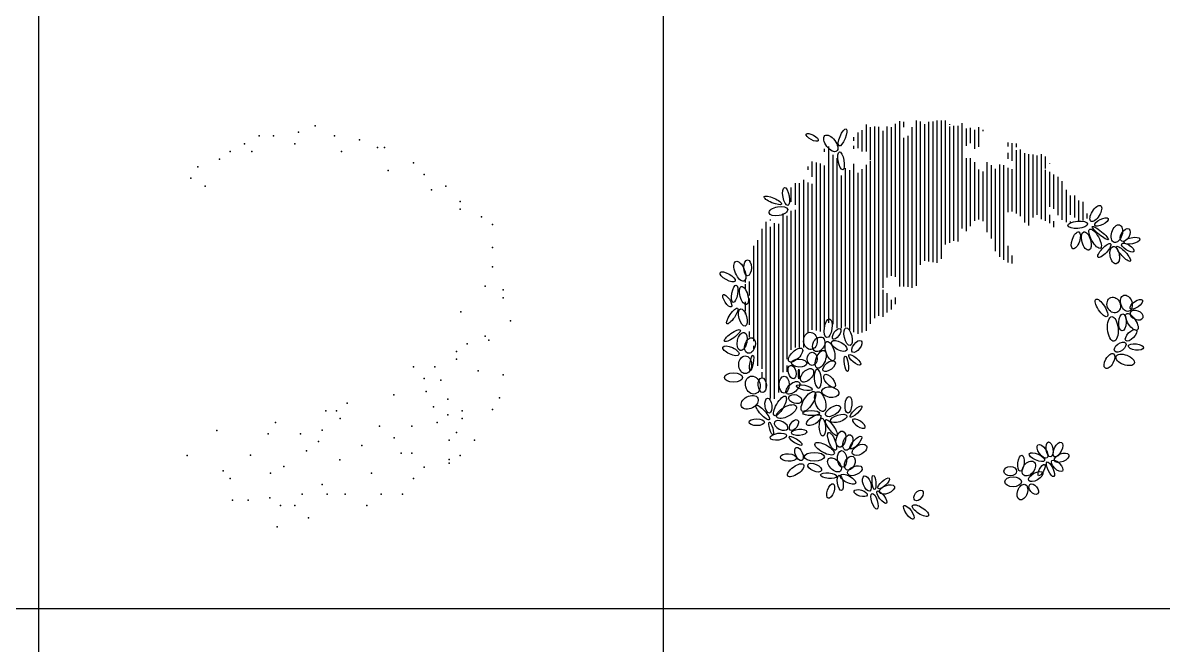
# Model space of a CAD drawing. Header units: millimetres. Extents: x -4017 to 59953, y -688 to 66564.
# Drawn here: x 43862 to 48107, y 16322 to 18640 of the extents above; entities that cross this region are included whole.
import ezdxf

# ---------------------------------------------------------------- set-up
doc = ezdxf.new("R2010")
doc.units = ezdxf.units.MM
doc.layers.add('www.cad-blocks.net', color=7, linetype='Continuous')

# ---------------------------------------------------------------- blocks, each defined once
blk = doc.blocks.new('A$C516926BB')
for p, q in [((46.3795, 38.5194), (46.3795, 0)), ((48.7041, 38.5194), (48.7041, 0)), ((0, 7.0831), (60.3118, 7.0831))]:
    blk.add_line(p, q)
blk = doc.blocks.new('A$C63BA4B3C')
at = {"linetype": 'Continuous'}
for p in [(0.4771, 1.494), (0.2674, 1.4557), (0.3208, 1.4557), (0.4144, 1.47), (0.5481, 1.4557), (0.2139, 1.427), (0.401, 1.427), (0.6417, 1.4414), (0.7085, 1.4127), (0.7352, 1.4127), (0.1203, 1.3697), (0.1604, 1.3984), (0.2406, 1.3984), (0.5748, 1.3984), (0.0401, 1.341), (0.7486, 1.3267), (0.8422, 1.3554), (0.0134, 1.298), (0.8823, 1.3124), (0.0668, 1.2694), (0.909, 1.255), (0.9625, 1.2694), (1.016, 1.212), (1.016, 1.1833), (1.0962, 1.1547), (1.1363, 1.126), (1.1363, 1.04), (1.1363, 0.9683), (1.1095, 0.8967), (1.1764, 0.8823), (1.1764, 0.8536), (1.0193, 0.8012), (1.2031, 0.7676), (1.0427, 0.6816), (1.1095, 0.7103), (1.1229, 0.696), (1.0026, 0.653), (0.8422, 0.5956), (0.9224, 0.5956), (1.0026, 0.6243), (1.0026, 0.6243), (0.8823, 0.5526), (1.0828, 0.5813), (1.1764, 0.5669), (0.9438, 0.547), (0.769, 0.4924), (0.8903, 0.504), (0.9705, 0.4753), (1.163, 0.4809), (0.516, 0.4323), (0.5561, 0.4323), (0.5962, 0.461), (0.917, 0.4467), (1.024, 0.4323), (1.1363, 0.4379), (0.3288, 0.3893), (0.5695, 0.4037), (0.9304, 0.3893), (0.9705, 0.418), (1.024, 0.4037), (0.1101, 0.3589), (0.3021, 0.3463), (0.4224, 0.3463), (0.5026, 0.3607), (0.7165, 0.375), (0.8368, 0.375), (1.0026, 0.3519), (0.4893, 0.3176), (0.6497, 0.3033), (0.77, 0.332), (0.9759, 0.3233), (1.0694, 0.3233), (0, 0.2659), (0.2352, 0.2671), (0.4437, 0.2838), (0.7967, 0.2746), (0.8368, 0.2746), (1.016, 0.2659), (0.3603, 0.2253), (0.5688, 0.2504), (0.8823, 0.2229), (0.9759, 0.2516), (0.9759, 0.2372), (0.1337, 0.2086), (0.1604, 0.1799), (0.3103, 0.2003), (0.6856, 0.2003), (0.8422, 0.1799), (0.5021, 0.1586), (0.1685, 0.1002), (0.2268, 0.1002), (0.3075, 0.1082), (0.4278, 0.1226), (0.5213, 0.1226), (0.5882, 0.1226), (0.7219, 0.1226), (0.8021, 0.1226), (0.3476, 0.0796), (0.401, 0.0796), (0.6684, 0.0796), (0.4521, 0.0334), (0.3353, 0)]:
    blk.add_point(p, dxfattribs=at)
blk = doc.blocks.new('A$C7E4D28E9')
for p, q in [((0.5284, 1.4485), (0.5284, 1.3694)), ((0.5439, 1.47), (0.5439, 1.3686)), ((0.5594, 1.4598), (0.5594, 1.3366)), ((0.5749, 1.4628), (0.5749, 0.7488)), ((0.5905, 1.4612), (0.5905, 0.7577)), ((0.606, 1.4458), (0.606, 0.8614)), ((0.6215, 1.462), (0.6215, 0.9002)), ((0.637, 1.4603), (0.637, 0.9063)), ((0.6525, 1.4724), (0.6525, 0.9024)), ((0.668, 1.4819), (0.668, 0.866)), ((0.6836, 1.4795), (0.6836, 1.4602)), ((0.7146, 1.4594), (0.7146, 0.8613)), ((0.7301, 1.4849), (0.7301, 0.8692)), ((0.7456, 1.4809), (0.7456, 0.9469)), ((0.7612, 1.4713), (0.7612, 0.9619)), ((0.7767, 1.4798), (0.7767, 0.9599)), ((0.7922, 1.4812), (0.7922, 0.9576)), ((0.8077, 1.4849), (0.8077, 0.9546)), ((0.8232, 1.4849), (0.8232, 0.969)), ((0.8387, 1.4849), (0.8387, 1.0227)), ((0.8543, 1.4703), (0.8543, 1.4688)), ((0.8543, 1.4621), (0.8543, 1.0295)), ((0.8698, 1.4649), (0.8698, 1.0371)), ((0.8853, 1.4649), (0.8853, 1.0334)), ((0.9008, 1.4747), (0.9008, 1.0829)), ((0.9163, 1.4542), (0.9163, 1.3905)), ((0.9318, 1.4577), (0.9318, 1.3996)), ((0.9474, 1.4497), (0.9474, 1.3795)), ((0.9629, 1.4598), (0.9629, 1.3864)), ((0.9784, 1.4497), (0.9784, 1.4452)), ((0.4974, 1.4225), (0.4974, 1.4082)), ((0.5129, 1.4395), (0.5129, 1.3817)), ((0.6836, 1.4195), (0.6836, 0.8664)), ((0.6991, 1.4273), (0.6991, 0.8651)), ((1.0715, 1.402), (1.0715, 1.3874)), ((0.3887, 1.3792), (0.3887, 1.3673)), ((0.4043, 1.3883), (0.4043, 0.7306)), ((0.4974, 1.3906), (0.4974, 1.3792)), ((1.0715, 1.3643), (1.0715, 1.3421)), ((1.087, 1.3999), (1.087, 1.3706)), ((1.087, 1.3691), (1.087, 1.3342)), ((1.1025, 1.3989), (1.1025, 1.3856)), ((1.1025, 1.3735), (1.1025, 1.1387)), ((1.118, 1.3761), (1.118, 1.1289)), ((1.1336, 1.3632), (1.1336, 1.1052)), ((1.1491, 1.3592), (1.1491, 1.0933)), ((1.1956, 1.3592), (1.1956, 1.1173)), ((0.3422, 1.3323), (0.3422, 1.2748)), ((0.3577, 1.3278), (0.3577, 0.7022)), ((0.3732, 1.3249), (0.3732, 0.699)), ((0.3887, 1.3169), (0.3887, 0.7133)), ((0.4198, 1.3568), (0.4198, 0.7268)), ((0.4353, 1.3444), (0.4353, 0.7119)), ((0.4974, 1.3228), (0.4974, 0.6963)), ((0.5439, 1.3197), (0.5439, 0.7012)), ((0.5594, 1.333), (0.5594, 0.7269)), ((0.9163, 1.344), (0.9163, 1.0723)), ((0.9318, 1.344), (0.9318, 1.0905)), ((0.9474, 1.3296), (0.9474, 1.1115)), ((0.9939, 1.3295), (0.9939, 1.069)), ((1.0094, 1.3177), (1.0094, 1.0448)), ((1.0405, 1.3212), (1.0405, 0.9768)), ((1.056, 1.3184), (1.056, 0.9656)), ((1.1646, 1.3577), (1.1646, 1.1238)), ((1.1801, 1.3541), (1.1801, 1.1332)), ((1.2112, 1.3505), (1.2112, 1.3056)), ((1.2267, 1.3246), (1.2267, 1.3234)), ((0.3267, 1.3138), (0.3267, 1.3014)), ((0.4508, 1.2793), (0.4508, 0.7117)), ((0.4663, 1.3075), (0.4663, 0.7181)), ((0.4818, 1.299), (0.4818, 0.7056)), ((0.5129, 1.29), (0.5129, 0.6903)), ((0.5284, 1.3036), (0.5284, 0.695)), ((0.9629, 1.3027), (0.9629, 1.1158)), ((0.9784, 1.2941), (0.9784, 1.1097)), ((1.0249, 1.3047), (1.0249, 0.9983)), ((1.0715, 1.3084), (1.0715, 1.1436)), ((1.087, 1.3036), (1.087, 1.1463)), ((1.2112, 1.3008), (1.2112, 1.1111)), ((1.2267, 1.2939), (1.2267, 1.1631)), ((1.2422, 1.2831), (1.2422, 1.1554)), ((1.2577, 1.2748), (1.2577, 1.1317)), ((0.2646, 1.2347), (0.2646, 1.1819)), ((0.2801, 1.2508), (0.2801, 1.1708)), ((0.2956, 1.2513), (0.2956, 0.6398)), ((0.3112, 1.2633), (0.3112, 0.6759)), ((0.3267, 1.2535), (0.3267, 0.6947)), ((0.3422, 1.2489), (0.3422, 0.7048)), ((1.2732, 1.2591), (1.2732, 1.1153)), ((1.2887, 1.227), (1.2887, 1.1061)), ((1.3043, 1.2052), (1.3043, 1.133)), ((1.3198, 1.2057), (1.3198, 1.123)), ((0.2646, 1.1479), (0.2646, 0.6311)), ((0.2801, 1.1516), (0.2801, 0.6398)), ((1.3353, 1.1864), (1.3353, 1.1109)), ((1.3508, 1.1818), (1.3508, 1.1126)), ((0.1715, 1.1078), (0.1715, 0.4891)), ((0.187, 1.1163), (0.187, 1.1119)), ((0.2336, 1.1377), (0.2336, 0.5479)), ((0.2491, 1.1298), (0.2491, 0.5965)), ((1.2267, 1.1331), (1.2267, 1.1026)), ((1.2422, 1.11), (1.2422, 1.0869)), ((1.3043, 1.1089), (1.3043, 1.1014)), ((1.3663, 1.1381), (1.3663, 1.1202)), ((0.156, 1.0812), (0.156, 0.5595)), ((0.187, 1.0886), (0.187, 0.4501)), ((0.2025, 1.1024), (0.2025, 0.4487)), ((0.218, 1.0998), (0.218, 0.525)), ((0.1405, 1.0392), (0.1405, 0.5708)), ((0.1249, 1.0176), (0.1249, 0.6634)), ((1.0715, 1.0184), (1.0715, 0.9554)), ((1.087, 0.9823), (1.087, 0.9517)), ((0.0939, 0.8905), (0.0939, 0.8813)), ((0.0939, 0.8747), (0.0939, 0.8593)), ((0.1094, 0.8857), (0.1094, 0.8324)), ((0.606, 0.8537), (0.606, 0.7531)), ((0.0939, 0.8094), (0.0939, 0.7746)), ((0.1094, 0.8223), (0.1094, 0.7234)), ((0.6215, 0.8415), (0.6215, 0.7699)), ((0.637, 0.8168), (0.637, 0.7811)), ((0.6525, 0.8261), (0.6525, 0.801)), ((0.0939, 0.7667), (0.0939, 0.7638)), ((0.1094, 0.6995), (0.1094, 0.6775)), ((0.1249, 0.6453), (0.1249, 0.6344)), ((0.3112, 0.6741), (0.3112, 0.6398)), ((0.1249, 0.5953), (0.1249, 0.5949)), ((0.2491, 0.5724), (0.2491, 0.5493)), ((0.156, 0.5471), (0.156, 0.5256)), ((0.218, 0.5236), (0.218, 0.4715)), ((0.1715, 0.4642), (0.1715, 0.464))]:
    blk.add_line(p, q)
for centre, major_axis, ratio in [((0.4566, 1.4213), (0.013, 0.0316), 0.30261), ((0.3437, 1.4216), (-0.0225, 0.0124), 0.360462), ((0.4126, 1.3992), (-0.0219, 0.0289), 0.507162), ((0.4511, 1.3345), (-0.0062, 0.0336), 0.307061), ((0.2463, 1.2017), (-0.006, 0.0336), 0.338212), ((0.1971, 1.1871), (-0.0325, 0.0139), 0.262807), ((1.3993, 1.1383), (0.0176, 0.0293), 0.440565), ((1.4202, 1.1066), (0.0247, 0.0125), 0.37876), ((1.4778, 1.0633), (0.0098, 0.0327), 0.57407), ((1.509, 1.0582), (0.0134, 0.0231), 0.56346), ((1.5339, 1.0369), (0.0293, 0.0063), 0.385847), ((0.0744, 0.9233), (-0.0149, 0.0366), 0.450257), ((0.1031, 0.9365), (0, 0.0297), 0.481756), ((0.0285, 0.9023), (-0.0279, 0.0156), 0.371578), ((0.0273, 0.8136), (-0.0152, 0.0228), 0.343826), ((1.4204, 0.7868), (-0.0206, 0.0324), 0.332735), ((1.466, 0.7972), (-0.011, 0.0278), 0.81231), ((1.5131, 0.8042), (-0.0094, 0.0296), 0.665469), ((1.5501, 0.8001), (0.0227, 0.0158), 0.417185), ((0.0855, 0.7512), (-0.0086, 0.0318), 0.434404), ((0.4029, 0.711), (0.0049, 0.035), 0.392057), ((0.0828, 0.6619), (0.0073, 0.0332), 0.522819), ((0.3371, 0.6639), (-0.0022, 0.032), 0.792069), ((0.3677, 0.6514), (0.0153, 0.0246), 0.719175), ((0.4344, 0.6901), (0.0136, 0.0193), 0.444141), ((0.4771, 0.6795), (-0.0078, 0.0333), 0.404964), ((1.5305, 0.6849), (0.0193, 0.0199), 0.45561), ((0.041, 0.6272), (-0.0298, 0.014), 0.397433), ((0.1119, 0.6467), (0.0088, 0.0283), 0.640632), ((0.2817, 0.611), (0.0245, 0.0238), 0.440565), ((0.5096, 0.6432), (0.0157, 0.0216), 0.478087), ((1.4901, 0.641), (0.0203, 0.0156), 0.540694), ((0.0941, 0.5754), (0, 0.0329), 0.720925), ((0.1181, 0.582), (0.0054, 0.0292), 0.199877), ((0.3435, 0.5969), (0, 0.0246), 0.753882), ((0.3752, 0.5952), (0.0131, 0.0326), 0.493113), ((0.2687, 0.548), (-0.0064, 0.0249), 0.543648), ((0.2937, 0.5412), (0, 0.0181), 0.067063), ((0.3242, 0.5356), (0.0215, 0.0222), 0.560355), ((0.4066, 0.57), (0.0217, 0.0172), 0.499524), ((0.0505, 0.5276), (-0.034, 0), 0.522819), ((0.1223, 0.4995), (-0.0089, 0.0328), 0.799869), ((0.1578, 0.4992), (-0.0017, 0.0274), 0.560103), ((0.2392, 0.5012), (0, 0.0319), 0.576422), ((0.2717, 0.4893), (0.0236, 0.0201), 0.521032), ((0.3141, 0.49), (-0.0294, 0.0059), 0.304616), ((0.1593, 0.3974), (-0.0247, 0.0267), 0.25469), ((0.1806, 0.423), (-0.0034, 0.0276), 0.45877), ((0.2234, 0.4217), (0.0208, 0.0361), 0.332454), ((0.2479, 0.4007), (0.0363, 0.0203), 0.445707), ((0.4208, 0.4029), (0.027, 0.0173), 0.46955), ((0.4785, 0.4262), (0.0026, 0.0308), 0.412893), ((0.4424, 0.3753), (0.0305, 0.0097), 0.398406), ((0.5067, 0.4008), (0.0217, 0.0204), 0.270347), ((0.2756, 0.3503), (0.0137, 0.0191), 0.543931), ((0.2949, 0.3236), (0.0287, 0.0022), 0.400905), ((0.4176, 0.29), (-0.0128, 0.0328), 0.328742), ((0.4503, 0.298), (0.0067, 0.0303), 0.55782), ((0.4764, 0.2855), (0.01, 0.0282), 0.578771), ((0.5059, 0.2852), (0.021, 0.0227), 0.334247), ((0.2944, 0.2428), (-0.0101, 0.0244), 0.494677), ((0.3898, 0.2623), (-0.0357, 0.0193), 0.366699), ((0.4549, 0.2246), (-0.0025, 0.0308), 0.560355), ((0.5197, 0.2583), (0.0257, 0.0153), 0.578771), ((1.2009, 0.2525), (-0.0171, 0.0244), 0.46418), ((1.2272, 0.2602), (-0.0041, 0.0275), 0.45877), ((1.2584, 0.2594), (0.0134, 0.0268), 0.467078), ((0.255, 0.2299), (-0.0298, 0.0018), 0.46418), ((0.4266, 0.2024), (-0.0218, 0.0235), 0.573894), ((0.4836, 0.2088), (0.0125, 0.0247), 0.664202), ((1.1207, 0.2086), (0.0033, 0.0298), 0.385847), ((1.1497, 0.1888), (0.0186, 0.0249), 0.670362), ((1.1801, 0.2312), (-0.0283, 0.0128), 0.37188), ((1.2718, 0.2291), (0.0268, 0.0107), 0.516956), ((0.4048, 0.1621), (-0.0298, 0.0027), 0.345232), ((0.5024, 0.1807), (0.0264, 0.0116), 0.559156), ((1.1757, 0.159), (0.026, 0.0145), 0.46418), ((0.5472, 0.1331), (-0.0103, 0.0281), 0.462001), ((0.5735, 0.1367), (-0.0026, 0.0266), 0.256118), ((0.6097, 0.1336), (0.0204, 0.0189), 0.333155), ((0.6218, 0.1109), (0.0278, 0.0111), 0.502617), ((0.5239, 0.0971), (-0.0246, 0.0071), 0.451568), ((0.7394, 0.0886), (0.0135, 0.018), 0.615039)]:
    blk.add_ellipse(centre, major_axis=major_axis, ratio=ratio)
for centre, major_axis, ratio in [((0.2176, 1.1469), (0.0347, 0.0062), 0.46099), ((1.3318, 1.0963), (0.0362, 0.003), 0.38142), ((1.3251, 1.0384), (0.011, 0.0311), 0.41875), ((1.364, 1.0356), (-0.0098, 0.0339), 0.46099), ((1.3968, 1.0444), (-0.0198, 0.0355), 0.340506), ((1.4162, 1.0653), (-0.0297, 0.0243), 0.178251), ((1.4309, 1.0002), (0.0233, 0.0252), 0.30137), ((1.5024, 0.9882), (-0.0254, 0.0275), 0.247987), ((1.5182, 1.0112), (-0.0226, 0.0142), 0.387023), ((1.4696, 0.9832), (-0.0058, 0.0325), 0.524588), ((0.0552, 0.8394), (0.0059, 0.0324), 0.323492), ((0.0894, 0.8328), (-0.0097, 0.0338), 0.406602), ((0.046, 0.7566), (0.02, 0.0289), 0.268184), ((1.4986, 0.7328), (0.0012, 0.032), 0.431606), ((1.5335, 0.7345), (-0.02, 0.0303), 0.410759), ((1.4627, 0.7086), (-0.0037, 0.0458), 0.426602), ((0.0461, 0.6836), (0.0294, 0.021), 0.260879), ((0.4097, 0.6256), (-0.0117, 0.0355), 0.402471), ((0.4444, 0.6452), (-0.0278, 0.0159), 0.46955), ((1.5488, 0.6415), (-0.0286, 0.0035), 0.400905), ((0.2949, 0.5815), (-0.0288, 0.0011), 0.516956), ((0.4708, 0.5788), (-0.0044, 0.0285), 0.237378), ((0.502, 0.5931), (-0.0219, 0.0187), 0.321779), ((1.4502, 0.5889), (0.0154, 0.0268), 0.486624), ((1.5085, 0.5932), (-0.0339, 0.0129), 0.507162), ((0.4084, 0.5151), (-0.0194, 0.0229), 0.462001), ((0.3293, 0.4385), (0.0232, 0.0359), 0.401963), ((0.3737, 0.4378), (-0.0116, 0.0366), 0.479296), ((0.4115, 0.4731), (-0.0315, 0.0059), 0.611838), ((0.1108, 0.4352), (0.0301, 0.0159), 0.665813), ((0.2807, 0.4473), (-0.0236, 0.0071), 0.655012), ((0.3401, 0.3953), (0.0309, 0), 0.299839), ((0.3492, 0.3686), (0.026, 0.017), 0.445277), ((0.1372, 0.361), (0.0288, 0), 0.43783), ((0.191, 0.3374), (-0.007, 0.0236), 0.234815), ((0.3816, 0.3427), (-0.0016, 0.0331), 0.348243), ((0.4149, 0.3412), (-0.0211, 0.0295), 0.255677), ((0.2175, 0.3074), (0.0306, 0.0043), 0.407978), ((0.3516, 0.2326), (0.0374, 0), 0.434994), ((1.2305, 0.1861), (-0.0124, 0.0271), 0.311154), ((1.2555, 0.1987), (-0.0195, 0.0197), 0.45561), ((0.2823, 0.1822), (0.0294, 0.0213), 0.414951), ((0.3531, 0.1922), (-0.0252, 0.0112), 0.474486), ((0.4766, 0.1487), (-0.0282, 0.0152), 0.398406), ((1.0807, 0.1788), (0.0235, 0), 0.738193), ((1.1974, 0.1828), (0.0111, 0.0207), 0.343195), ((0.4123, 0.105), (0.0091, 0.0272), 0.413472), ((0.448, 0.1354), (-0.0044, 0.0285), 0.363979), ((1.0912, 0.1393), (0.0309, 0), 0.599678), ((1.1263, 0.1012), (0.0097, 0.0284), 0.619386), ((1.1681, 0.1121), (-0.0142, 0.0175), 0.615039), ((0.5755, 0.0666), (-0.009, 0.0286), 0.345232), ((0.6026, 0.0821), (-0.0176, 0.0228), 0.321779), ((0.7031, 0.0259), (-0.0179, 0.0252), 0.334247), ((0.7466, 0.0321), (-0.0297, 0.019), 0.35759)]:
    blk.add_ellipse(centre, major_axis=major_axis, ratio=ratio, start_param=3.141593, end_param=9.424778)
at = {"extrusion": (0, 0, -1)}
for centre, major_axis, ratio in [((1.5512, 0.7601), (-0.0239, 0.0092), 0.629819), ((0.3645, 0.523), (-0.0025, 0.0351), 0.393625), ((0.2276, 0.349), (-0.025, 0.0119), 0.543438), ((0.5173, 0.3558), (-0.0234, 0.0149), 0.373271), ((0.2818, 0.2916), (-0.0247, 0.0149), 0.237378)]:
    blk.add_ellipse(centre, major_axis=major_axis, ratio=ratio, start_param=3.141593, end_param=9.424778, dxfattribs=at)

msp = doc.modelspace()

# ---------------------------------------------------------------- block references
at = {"xscale": 1000, "yscale": 1000, "zscale": 1000}
for name, p in [('A$C63BA4B3C', (44473.9, 16762.5)), ('A$C7E4D28E9', (46457.1, 16791.3))]:
    msp.add_blockref(name, p, dxfattribs=at)
at = {"layer": 'www.cad-blocks.net', "color": 155, "true_color": 0x546d8e, "xscale": 1000, "yscale": 1000, "zscale": 1000}
msp.add_blockref('A$C516926BB', (-2458.7, 9375.6), dxfattribs=at)

doc.saveas('drawing.dxf')
